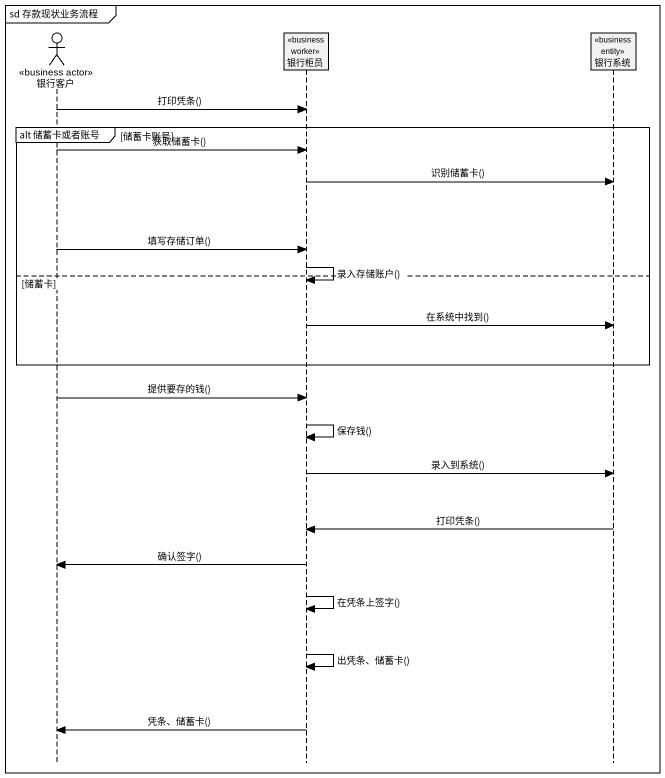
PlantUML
@startuml
mainframe sd 存款现状业务流程
hide footbox
actor 银行客户 <<business actor>>
participant 银行柜员 <<business worker>>
participant 银行系统 <<business entity>>

银行客户 -> 银行柜员 : 打印凭条()
group alt 储蓄卡或者账号 [储蓄卡账号]
  银行客户 -> 银行柜员 : 获取储蓄卡()
  银行柜员 -> 银行系统 : 识别储蓄卡()
  银行客户 -> 银行柜员 : 填写存储订单()
  银行柜员 -> 银行柜员 : 录入存储账户()
else 储蓄卡
  银行柜员 -> 银行系统 : 在系统中找到()
end
银行客户 -> 银行柜员 : 提供要存的钱()
银行柜员 -> 银行柜员 : 保存钱()
银行柜员 -> 银行系统 : 录入到系统()
银行系统 -> 银行柜员 : 打印凭条()
银行柜员 -> 银行客户 : 确认签字()
银行柜员 -> 银行柜员 : 在凭条上签字()
银行柜员 -> 银行柜员 : 出凭条、储蓄卡()
银行柜员 -> 银行客户 : 凭条、储蓄卡()
@enduml
